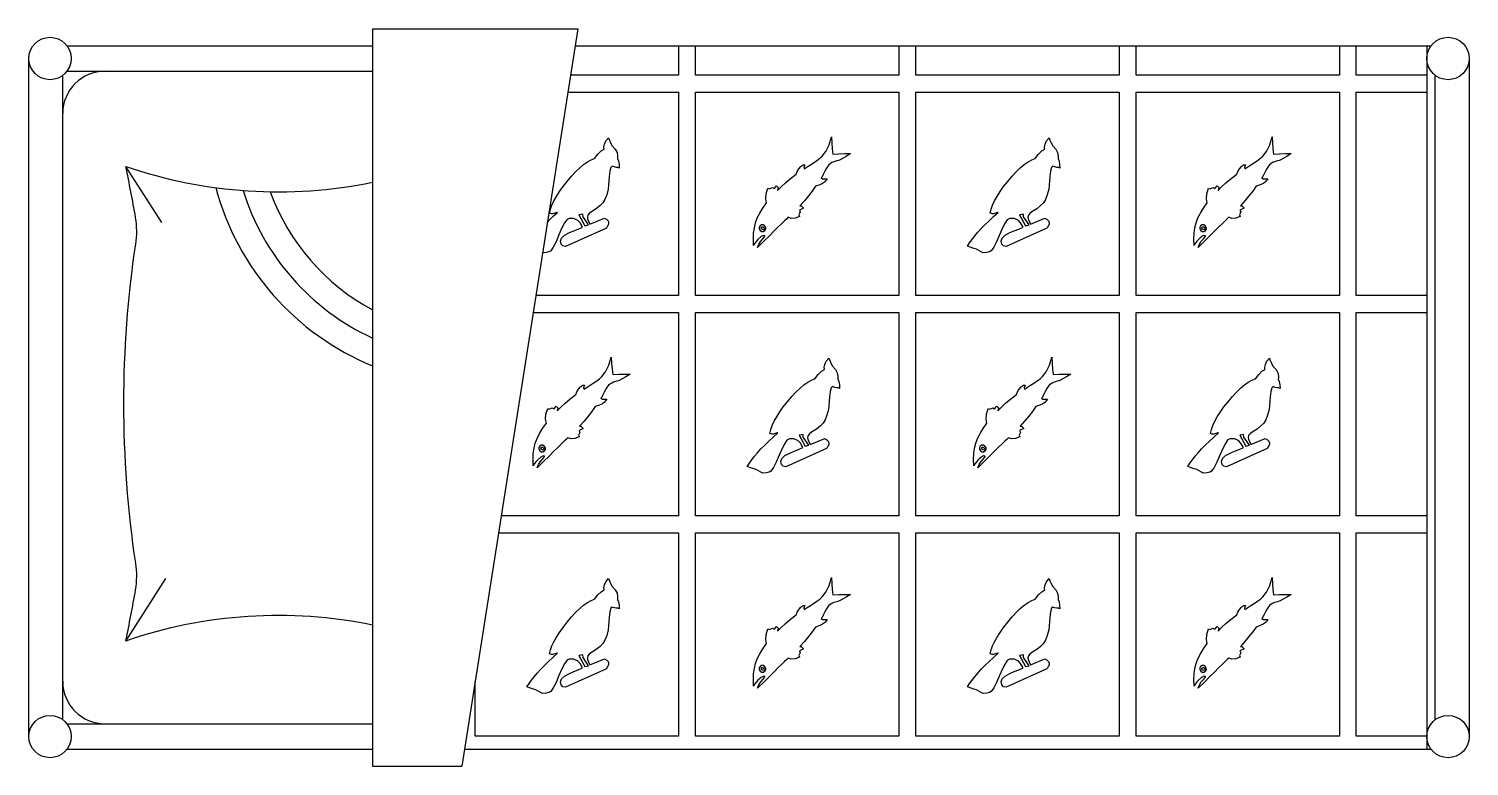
# Model space of a CAD drawing. Header units: millimetres. Extents: x -970.86 to -969.16, y 2711.8 to 2712.67.
import ezdxf

# ---------------------------------------------------------------- set-up
doc = ezdxf.new("R2010")
doc.units = ezdxf.units.MM
doc.header["$LTSCALE"] = 10
doc.layers.add('Móveis_camas', color=2, linetype='Continuous')

msp = doc.modelspace()

# ---------------------------------------------------------------- hatches: boundary and pattern name
at = {"layer": 'Móveis_camas'}
h = msp.add_hatch(dxfattribs=at)
h.set_pattern_fill('CERAMICA11', color=1, scale=0.02, style=0, pattern_type=2)
h.set_pattern_definition([(90, (-115.97059, 4.9783), (-0.26, 2e-17), [0.24, -0.02]), (0, (-115.97059, 5.2183), (0, 0.26), [0.24, -0.02]), (270, (-115.73059, 5.2183), (0.26, -5e-17), [0.24, -0.02]), (180, (-115.73059, 4.9783), (-3e-17, -0.26), [0.24, -0.02])])
h.paths.add_polyline_path([(-969.2072, 2712.6531), (-970.2122, 2712.6531), (-970.343, 2711.8231), (-969.2072, 2711.8231)])

# ---------------------------------------------------------------- linework, layer by layer
for p, q in [((-970.4516, 2712.6731), (-970.2091, 2712.6731)), ((-970.4516, 2712.6731), (-970.4516, 2711.8031)), ((-970.2091, 2712.6731), (-970.3462, 2711.8031)), ((-970.8122, 2712.6531), (-970.4516, 2712.6531)), ((-970.2122, 2712.6531), (-969.2022, 2712.6531)), ((-970.8572, 2711.8381), (-970.8572, 2712.6381)), ((-970.8122, 2712.6231), (-970.4516, 2712.6231)), ((-969.1572, 2712.6381), (-969.1572, 2711.8381)), ((-970.8172, 2711.8581), (-970.8172, 2712.6181)), ((-969.1972, 2711.8581), (-969.1972, 2712.6181)), ((-970.8122, 2711.8531), (-970.4516, 2711.8531)), ((-970.8122, 2711.8231), (-970.4516, 2711.8231)), ((-970.343, 2711.8231), (-969.2022, 2711.8231)), ((-970.4516, 2711.8031), (-970.3462, 2711.8031))]:
    msp.add_line(p, q, dxfattribs=at)
at = {"layer": 'Móveis_camas', "color": 1}
for p, q in [((-969.2072, 2712.6531), (-969.2072, 2711.8231)), ((-970.7002, 2712.4445), (-970.7429, 2712.5108)), ((-970.7429, 2711.9508), (-970.6955, 2712.0245))]:
    msp.add_line(p, q, dxfattribs=at)
for points in [[(-970.2449, 2712.4456), (-970.2439, 2712.4467), (-970.2387, 2712.4515), (-970.2332, 2712.4565), (-970.2332, 2712.4565), (-970.234, 2712.4563), (-970.2351, 2712.456), (-970.2363, 2712.4555), (-970.2376, 2712.4551), (-970.2386, 2712.4548), (-970.2394, 2712.4547), (-970.2404, 2712.4548), (-970.2415, 2712.4552), (-970.2425, 2712.4558), (-970.2415, 2712.4603), (-970.2398, 2712.465), (-970.2374, 2712.47), (-970.2345, 2712.4754), (-970.2309, 2712.481), (-970.2267, 2712.4869), (-970.2218, 2712.4931), (-970.2167, 2712.4992), (-970.2118, 2712.5045), (-970.207, 2712.5092), (-970.2024, 2712.513), (-970.1979, 2712.5162), (-970.1936, 2712.5186), (-970.1895, 2712.5202), (-970.1856, 2712.5254), (-970.1818, 2712.529), (-970.1781, 2712.5311), (-970.1783, 2712.532), (-970.1784, 2712.5328), (-970.1784, 2712.5337), (-970.1778, 2712.5372), (-970.176, 2712.5408), (-970.173, 2712.5446), (-970.172, 2712.5417), (-970.1706, 2712.5386), (-970.1688, 2712.535), (-970.1652, 2712.5311), (-970.163, 2712.5272), (-970.1623, 2712.5234), (-970.1623, 2712.5223), (-970.1624, 2712.5212), (-970.1625, 2712.5199), (-970.1613, 2712.517), (-970.1606, 2712.5132), (-970.1603, 2712.5088)], [(-969.8875, 2712.5258), (-969.8926, 2712.5226), (-969.8969, 2712.52), (-969.9005, 2712.5182), (-969.9014, 2712.5179), (-969.9036, 2712.5172), (-969.907, 2712.5161), (-969.9093, 2712.5152), (-969.9113, 2712.514), (-969.9129, 2712.5126), (-969.9142, 2712.511), (-969.9158, 2712.5086), (-969.9176, 2712.5053), (-969.9196, 2712.5013), (-969.921, 2712.4986), (-969.9219, 2712.4972), (-969.9203, 2712.4963), (-969.915, 2712.496), (-969.9158, 2712.4949), (-969.9168, 2712.4936), (-969.9181, 2712.4923), (-969.9203, 2712.4907), (-969.9238, 2712.489), (-969.9286, 2712.4873), (-969.9326, 2712.4817), (-969.9371, 2712.476), (-969.9419, 2712.4703), (-969.9471, 2712.4644), (-969.9456, 2712.4642), (-969.9428, 2712.4615), (-969.9478, 2712.4592), (-969.9467, 2712.457), (-969.9484, 2712.4537), (-969.9475, 2712.4517), (-969.9528, 2712.4497), (-969.9573, 2712.4493), (-969.961, 2712.4507), (-969.9627, 2712.4491), (-969.9652, 2712.4467), (-969.9685, 2712.4435), (-969.9726, 2712.4395), (-969.9775, 2712.4346), (-969.9832, 2712.4289), (-969.9898, 2712.4224), (-969.9971, 2712.415), (-969.9956, 2712.4189), (-969.9934, 2712.4226), (-969.9905, 2712.4259), (-969.9892, 2712.4274), (-969.9885, 2712.4284), (-969.9886, 2712.4289), (-969.9903, 2712.4293), (-969.993, 2712.4279), (-969.9966, 2712.4247), (-969.9985, 2712.4226), (-970.0002, 2712.4202), (-970.0018, 2712.4175), (-970.0021, 2712.4249), (-970.0018, 2712.4319), (-970.0009, 2712.4383), (-969.9995, 2712.4443), (-969.9974, 2712.4499), (-969.9945, 2712.4557), (-969.9908, 2712.4616), (-969.9864, 2712.4677), (-969.9874, 2712.4726), (-969.9869, 2712.4784), (-969.9848, 2712.4852), (-969.9829, 2712.4843), (-969.9796, 2712.486), (-969.9773, 2712.4848), (-969.9748, 2712.4878), (-969.9729, 2712.4859), (-969.9736, 2712.4825), (-969.9694, 2712.4866), (-969.9643, 2712.4915), (-969.9583, 2712.4965), (-969.9516, 2712.5016), (-969.9503, 2712.5048), (-969.9484, 2712.5079), (-969.9459, 2712.5107), (-969.9454, 2712.5111), (-969.9446, 2712.5117), (-969.9434, 2712.5126), (-969.9412, 2712.5127), (-969.9426, 2712.5096), (-969.942, 2712.5081), (-969.9384, 2712.5104), (-969.9348, 2712.5127), (-969.9311, 2712.515), (-969.927, 2712.5177), (-969.9236, 2712.5203), (-969.9208, 2712.5228), (-969.9164, 2712.5285), (-969.9127, 2712.5362), (-969.9097, 2712.5458), (-969.9094, 2712.5384), (-969.9089, 2712.5315), (-969.9081, 2712.5252), (-969.901, 2712.5256), (-969.8942, 2712.5258), (-969.8875, 2712.5258)], [(-969.6403, 2712.5088), (-969.6421, 2712.5094), (-969.6439, 2712.5096), (-969.6461, 2712.5101), (-969.6487, 2712.5109), (-969.6501, 2712.5094), (-969.6513, 2712.5053), (-969.6521, 2712.4987), (-969.6525, 2712.4937), (-969.6529, 2712.4887), (-969.6533, 2712.4838), (-969.6552, 2712.4772), (-969.6573, 2712.4719), (-969.6597, 2712.4679), (-969.663, 2712.4645), (-969.6675, 2712.4609), (-969.6733, 2712.4572), (-969.6759, 2712.4554), (-969.6775, 2712.4532), (-969.678, 2712.4509), (-969.6777, 2712.4489), (-969.6767, 2712.4462), (-969.675, 2712.4426), (-969.6579, 2712.4496), (-969.6552, 2712.4481), (-969.6536, 2712.4465), (-969.653, 2712.4447), (-969.6531, 2712.4432), (-969.6534, 2712.4419), (-969.6539, 2712.4408), (-969.6545, 2712.4398), (-969.6551, 2712.4388), (-969.6556, 2712.4378), (-969.7036, 2712.4162), (-969.7069, 2712.4169), (-969.7089, 2712.4191), (-969.7096, 2712.4227), (-969.7084, 2712.4262), (-969.705, 2712.4295), (-969.6992, 2712.4326), (-969.6941, 2712.4347), (-969.6889, 2712.4368), (-969.6837, 2712.439), (-969.6866, 2712.4443), (-969.6896, 2712.4474), (-969.6928, 2712.4485), (-969.693, 2712.4489), (-969.6943, 2712.4492), (-969.6958, 2712.4494), (-969.6974, 2712.4495), (-969.6994, 2712.4493), (-969.7011, 2712.4487), (-969.7024, 2712.4477), (-969.705, 2712.444), (-969.708, 2712.4381), (-969.7115, 2712.4301), (-969.715, 2712.4218), (-969.7183, 2712.4155), (-969.7213, 2712.4113), (-969.7234, 2712.4099), (-969.7266, 2712.4091), (-969.7309, 2712.4088), (-969.7333, 2712.4101), (-969.736, 2712.4116), (-969.7388, 2712.4132), (-969.7417, 2712.414), (-969.7452, 2712.4152), (-969.7493, 2712.4167), (-969.7468, 2712.4206), (-969.7439, 2712.4246), (-969.7407, 2712.4287), (-969.7371, 2712.433), (-969.7331, 2712.4374), (-969.7287, 2712.442), (-969.7239, 2712.4467), (-969.7187, 2712.4515), (-969.7132, 2712.4565), (-969.7132, 2712.4565), (-969.714, 2712.4563), (-969.7151, 2712.456), (-969.7163, 2712.4555), (-969.7176, 2712.4551), (-969.7186, 2712.4548), (-969.7194, 2712.4547), (-969.7204, 2712.4548), (-969.7215, 2712.4552), (-969.7225, 2712.4558), (-969.7215, 2712.4603), (-969.7198, 2712.465), (-969.7174, 2712.47), (-969.7145, 2712.4754), (-969.7109, 2712.481), (-969.7067, 2712.4869), (-969.7018, 2712.4931), (-969.6967, 2712.4992), (-969.6918, 2712.5045), (-969.687, 2712.5092), (-969.6824, 2712.513), (-969.6779, 2712.5162), (-969.6736, 2712.5186), (-969.6695, 2712.5202), (-969.6656, 2712.5254), (-969.6618, 2712.529), (-969.6581, 2712.5311), (-969.6583, 2712.532), (-969.6584, 2712.5328), (-969.6584, 2712.5337), (-969.6578, 2712.5372), (-969.656, 2712.5408), (-969.653, 2712.5446), (-969.652, 2712.5417), (-969.6506, 2712.5386), (-969.6488, 2712.535), (-969.6452, 2712.5311), (-969.643, 2712.5272), (-969.6423, 2712.5234), (-969.6423, 2712.5223), (-969.6424, 2712.5212), (-969.6425, 2712.5199), (-969.6413, 2712.517), (-969.6406, 2712.5132), (-969.6403, 2712.5088)], [(-969.3675, 2712.5258), (-969.3726, 2712.5226), (-969.3769, 2712.52), (-969.3805, 2712.5182), (-969.3814, 2712.5179), (-969.3836, 2712.5172), (-969.387, 2712.5161), (-969.3893, 2712.5152), (-969.3913, 2712.514), (-969.3929, 2712.5126), (-969.3942, 2712.511), (-969.3958, 2712.5086), (-969.3976, 2712.5053), (-969.3996, 2712.5013), (-969.401, 2712.4986), (-969.4019, 2712.4972), (-969.4003, 2712.4963), (-969.395, 2712.496), (-969.3958, 2712.4949), (-969.3968, 2712.4936), (-969.3981, 2712.4923), (-969.4003, 2712.4907), (-969.4038, 2712.489), (-969.4086, 2712.4873), (-969.4126, 2712.4817), (-969.4171, 2712.476), (-969.4219, 2712.4703), (-969.4271, 2712.4644), (-969.4256, 2712.4642), (-969.4228, 2712.4615), (-969.4278, 2712.4592), (-969.4267, 2712.457), (-969.4284, 2712.4537), (-969.4275, 2712.4517), (-969.4328, 2712.4497), (-969.4373, 2712.4493), (-969.441, 2712.4507), (-969.4427, 2712.4491), (-969.4452, 2712.4467), (-969.4485, 2712.4435), (-969.4526, 2712.4395), (-969.4575, 2712.4346), (-969.4632, 2712.4289), (-969.4698, 2712.4224), (-969.4771, 2712.415), (-969.4756, 2712.4189), (-969.4734, 2712.4226), (-969.4705, 2712.4259), (-969.4692, 2712.4274), (-969.4685, 2712.4284), (-969.4686, 2712.4289), (-969.4703, 2712.4293), (-969.473, 2712.4279), (-969.4766, 2712.4247), (-969.4785, 2712.4226), (-969.4802, 2712.4202), (-969.4818, 2712.4175), (-969.4821, 2712.4249), (-969.4818, 2712.4319), (-969.4809, 2712.4383), (-969.4795, 2712.4443), (-969.4774, 2712.4499), (-969.4745, 2712.4557), (-969.4708, 2712.4616), (-969.4664, 2712.4677), (-969.4674, 2712.4726), (-969.4669, 2712.4784), (-969.4648, 2712.4852), (-969.4629, 2712.4843), (-969.4596, 2712.486), (-969.4573, 2712.4848), (-969.4548, 2712.4878), (-969.4529, 2712.4859), (-969.4536, 2712.4825), (-969.4494, 2712.4866), (-969.4443, 2712.4915), (-969.4383, 2712.4965), (-969.4316, 2712.5016), (-969.4303, 2712.5048), (-969.4284, 2712.5079), (-969.4259, 2712.5107), (-969.4254, 2712.5111), (-969.4246, 2712.5117), (-969.4234, 2712.5126), (-969.4212, 2712.5127), (-969.4226, 2712.5096), (-969.422, 2712.5081), (-969.4184, 2712.5104), (-969.4148, 2712.5127), (-969.4111, 2712.515), (-969.407, 2712.5177), (-969.4036, 2712.5203), (-969.4008, 2712.5228), (-969.3964, 2712.5285), (-969.3927, 2712.5362), (-969.3897, 2712.5458), (-969.3894, 2712.5384), (-969.3889, 2712.5315), (-969.3881, 2712.5252), (-969.381, 2712.5256), (-969.3742, 2712.5258), (-969.3675, 2712.5258)], [(-970.1603, 2712.5088), (-970.1621, 2712.5094), (-970.1639, 2712.5096), (-970.1661, 2712.5101), (-970.1687, 2712.5109), (-970.1701, 2712.5094), (-970.1713, 2712.5053), (-970.1721, 2712.4987), (-970.1725, 2712.4937), (-970.1729, 2712.4887), (-970.1733, 2712.4838), (-970.1752, 2712.4772), (-970.1773, 2712.4719), (-970.1797, 2712.4679), (-970.183, 2712.4645), (-970.1875, 2712.4609), (-970.1933, 2712.4572), (-970.1959, 2712.4554), (-970.1975, 2712.4532), (-970.198, 2712.4509), (-970.1977, 2712.4489), (-970.1967, 2712.4462), (-970.195, 2712.4426), (-970.1779, 2712.4496), (-970.1752, 2712.4481), (-970.1736, 2712.4465), (-970.173, 2712.4447), (-970.1731, 2712.4432), (-970.1734, 2712.4419), (-970.1739, 2712.4408), (-970.1745, 2712.4398), (-970.1751, 2712.4388), (-970.1756, 2712.4378), (-970.2236, 2712.4162), (-970.2269, 2712.4169), (-970.2289, 2712.4191), (-970.2296, 2712.4227), (-970.2284, 2712.4262), (-970.225, 2712.4295), (-970.2192, 2712.4326), (-970.2141, 2712.4347), (-970.2089, 2712.4368), (-970.2037, 2712.439), (-970.2066, 2712.4443), (-970.2096, 2712.4474), (-970.2128, 2712.4485), (-970.213, 2712.4489), (-970.2143, 2712.4492), (-970.2158, 2712.4494), (-970.2174, 2712.4495), (-970.2194, 2712.4493), (-970.2211, 2712.4487), (-970.2224, 2712.4477), (-970.225, 2712.444), (-970.228, 2712.4381), (-970.2315, 2712.4301), (-970.235, 2712.4218), (-970.2383, 2712.4155), (-970.2413, 2712.4113), (-970.2434, 2712.4099), (-970.2466, 2712.4091), (-970.2507, 2712.4088)], [(-970.1967, 2712.4417), (-970.2031, 2712.4513), (-970.2034, 2712.4546), (-970.2079, 2712.4537), (-970.2009, 2712.4407), (-970.1967, 2712.4417)], [(-969.6767, 2712.4417), (-969.6831, 2712.4513), (-969.6834, 2712.4546), (-969.6879, 2712.4537), (-969.6809, 2712.4407), (-969.6767, 2712.4417)], [(-969.9888, 2712.4406), (-969.9906, 2712.4419), (-969.9924, 2712.4419), (-969.9942, 2712.4408), (-969.9953, 2712.439), (-969.9953, 2712.4371), (-969.9941, 2712.4353), (-969.9922, 2712.434), (-969.9904, 2712.434), (-969.9886, 2712.4352), (-969.9874, 2712.4369), (-969.9875, 2712.4388), (-969.9888, 2712.4406)], [(-969.99, 2712.4388), (-969.9893, 2712.4379), (-969.9892, 2712.4371), (-969.9895, 2712.4364), (-969.9902, 2712.436), (-969.991, 2712.4362), (-969.9919, 2712.4369), (-969.9926, 2712.4378), (-969.9928, 2712.4385), (-969.9924, 2712.4392), (-969.9917, 2712.4396), (-969.9909, 2712.4395), (-969.99, 2712.4388)], [(-969.4688, 2712.4406), (-969.4706, 2712.4419), (-969.4724, 2712.4419), (-969.4742, 2712.4408), (-969.4753, 2712.439), (-969.4753, 2712.4371), (-969.4741, 2712.4353), (-969.4722, 2712.434), (-969.4704, 2712.434), (-969.4686, 2712.4352), (-969.4674, 2712.4369), (-969.4675, 2712.4388), (-969.4688, 2712.4406)], [(-969.47, 2712.4388), (-969.4693, 2712.4379), (-969.4692, 2712.4371), (-969.4695, 2712.4364), (-969.4702, 2712.436), (-969.471, 2712.4362), (-969.4719, 2712.4369), (-969.4726, 2712.4378), (-969.4728, 2712.4385), (-969.4724, 2712.4392), (-969.4717, 2712.4396), (-969.4709, 2712.4395), (-969.47, 2712.4388)], [(-970.1475, 2712.2658), (-970.1526, 2712.2626), (-970.1569, 2712.26), (-970.1605, 2712.2582), (-970.1614, 2712.2579), (-970.1636, 2712.2572), (-970.167, 2712.2561), (-970.1693, 2712.2552), (-970.1713, 2712.254), (-970.1729, 2712.2526), (-970.1742, 2712.251), (-970.1758, 2712.2486), (-970.1776, 2712.2453), (-970.1796, 2712.2413), (-970.181, 2712.2386), (-970.1819, 2712.2372), (-970.1803, 2712.2363), (-970.175, 2712.236), (-970.1758, 2712.2349), (-970.1768, 2712.2336), (-970.1781, 2712.2323), (-970.1803, 2712.2307), (-970.1838, 2712.229), (-970.1886, 2712.2273), (-970.1926, 2712.2217), (-970.1971, 2712.216), (-970.2019, 2712.2103), (-970.2071, 2712.2044), (-970.2056, 2712.2042), (-970.2028, 2712.2015), (-970.2078, 2712.1992), (-970.2067, 2712.197), (-970.2084, 2712.1937), (-970.2075, 2712.1917), (-970.2128, 2712.1897), (-970.2173, 2712.1893), (-970.221, 2712.1907), (-970.2227, 2712.1891), (-970.2252, 2712.1867), (-970.2285, 2712.1835), (-970.2326, 2712.1795), (-970.2375, 2712.1746), (-970.2432, 2712.1689), (-970.2498, 2712.1624), (-970.2571, 2712.155), (-970.2556, 2712.1589), (-970.2534, 2712.1626), (-970.2505, 2712.1659), (-970.2492, 2712.1674), (-970.2485, 2712.1684), (-970.2486, 2712.1689), (-970.2503, 2712.1693), (-970.253, 2712.1679), (-970.2566, 2712.1647), (-970.2585, 2712.1626), (-970.2602, 2712.1602), (-970.2618, 2712.1575), (-970.2621, 2712.1649), (-970.2618, 2712.1719), (-970.2609, 2712.1783), (-970.2595, 2712.1843), (-970.2574, 2712.1899), (-970.2545, 2712.1957), (-970.2508, 2712.2016), (-970.2464, 2712.2077), (-970.2474, 2712.2126), (-970.2469, 2712.2184), (-970.2448, 2712.2252), (-970.2429, 2712.2243), (-970.2396, 2712.226), (-970.2373, 2712.2248), (-970.2348, 2712.2278), (-970.2329, 2712.2259), (-970.2336, 2712.2225), (-970.2294, 2712.2266), (-970.2243, 2712.2315), (-970.2183, 2712.2365), (-970.2116, 2712.2416), (-970.2103, 2712.2448), (-970.2084, 2712.2479), (-970.2059, 2712.2507), (-970.2054, 2712.2511), (-970.2046, 2712.2517), (-970.2034, 2712.2526), (-970.2012, 2712.2527), (-970.2026, 2712.2496), (-970.202, 2712.2481), (-970.1984, 2712.2504), (-970.1948, 2712.2527), (-970.1911, 2712.255), (-970.187, 2712.2577), (-970.1836, 2712.2603), (-970.1808, 2712.2628), (-970.1764, 2712.2685), (-970.1727, 2712.2762), (-970.1697, 2712.2858), (-970.1694, 2712.2784), (-970.1689, 2712.2715), (-970.1681, 2712.2652), (-970.161, 2712.2656), (-970.1542, 2712.2658), (-970.1475, 2712.2658)], [(-969.9003, 2712.2488), (-969.9021, 2712.2494), (-969.9039, 2712.2496), (-969.9061, 2712.2501), (-969.9087, 2712.2509), (-969.9101, 2712.2494), (-969.9113, 2712.2453), (-969.9121, 2712.2387), (-969.9125, 2712.2337), (-969.9129, 2712.2287), (-969.9133, 2712.2238), (-969.9152, 2712.2172), (-969.9173, 2712.2119), (-969.9197, 2712.2079), (-969.923, 2712.2045), (-969.9275, 2712.2009), (-969.9333, 2712.1972), (-969.9359, 2712.1954), (-969.9375, 2712.1932), (-969.938, 2712.1909), (-969.9377, 2712.1889), (-969.9367, 2712.1862), (-969.935, 2712.1826), (-969.9179, 2712.1896), (-969.9152, 2712.1881), (-969.9136, 2712.1865), (-969.913, 2712.1847), (-969.9131, 2712.1832), (-969.9134, 2712.1819), (-969.9139, 2712.1808), (-969.9145, 2712.1798), (-969.9151, 2712.1788), (-969.9156, 2712.1778), (-969.9636, 2712.1562), (-969.9669, 2712.1569), (-969.9689, 2712.1591), (-969.9696, 2712.1627), (-969.9684, 2712.1662), (-969.965, 2712.1695), (-969.9592, 2712.1726), (-969.9541, 2712.1747), (-969.9489, 2712.1768), (-969.9437, 2712.179), (-969.9466, 2712.1843), (-969.9496, 2712.1874), (-969.9528, 2712.1885), (-969.953, 2712.1889), (-969.9543, 2712.1892), (-969.9558, 2712.1894), (-969.9574, 2712.1895), (-969.9594, 2712.1893), (-969.9611, 2712.1887), (-969.9624, 2712.1877), (-969.965, 2712.184), (-969.968, 2712.1781), (-969.9715, 2712.1701), (-969.975, 2712.1618), (-969.9783, 2712.1555), (-969.9813, 2712.1513), (-969.9834, 2712.1499), (-969.9866, 2712.1491), (-969.9909, 2712.1488), (-969.9933, 2712.1501), (-969.996, 2712.1516), (-969.9988, 2712.1532), (-970.0017, 2712.154), (-970.0052, 2712.1552), (-970.0093, 2712.1567), (-970.0068, 2712.1606), (-970.0039, 2712.1646), (-970.0007, 2712.1687), (-969.9971, 2712.173), (-969.9931, 2712.1774), (-969.9887, 2712.182), (-969.9839, 2712.1867), (-969.9787, 2712.1915), (-969.9732, 2712.1965), (-969.9732, 2712.1965), (-969.974, 2712.1963), (-969.9751, 2712.196), (-969.9763, 2712.1955), (-969.9776, 2712.1951), (-969.9786, 2712.1948), (-969.9794, 2712.1947), (-969.9804, 2712.1948), (-969.9815, 2712.1952), (-969.9825, 2712.1958), (-969.9815, 2712.2003), (-969.9798, 2712.205), (-969.9774, 2712.21), (-969.9745, 2712.2154), (-969.9709, 2712.221), (-969.9667, 2712.2269), (-969.9618, 2712.2331), (-969.9567, 2712.2392), (-969.9518, 2712.2445), (-969.947, 2712.2492), (-969.9424, 2712.253), (-969.9379, 2712.2562), (-969.9336, 2712.2586), (-969.9295, 2712.2602), (-969.9256, 2712.2654), (-969.9218, 2712.269), (-969.9181, 2712.2711), (-969.9183, 2712.272), (-969.9184, 2712.2728), (-969.9184, 2712.2737), (-969.9178, 2712.2772), (-969.916, 2712.2808), (-969.913, 2712.2846), (-969.912, 2712.2817), (-969.9106, 2712.2786), (-969.9088, 2712.275), (-969.9052, 2712.2711), (-969.903, 2712.2672), (-969.9023, 2712.2634), (-969.9023, 2712.2623), (-969.9024, 2712.2612), (-969.9025, 2712.2599), (-969.9013, 2712.257), (-969.9006, 2712.2532), (-969.9003, 2712.2488)], [(-969.6275, 2712.2658), (-969.6326, 2712.2626), (-969.6369, 2712.26), (-969.6405, 2712.2582), (-969.6414, 2712.2579), (-969.6436, 2712.2572), (-969.647, 2712.2561), (-969.6493, 2712.2552), (-969.6513, 2712.254), (-969.6529, 2712.2526), (-969.6542, 2712.251), (-969.6558, 2712.2486), (-969.6576, 2712.2453), (-969.6596, 2712.2413), (-969.661, 2712.2386), (-969.6619, 2712.2372), (-969.6603, 2712.2363), (-969.655, 2712.236), (-969.6558, 2712.2349), (-969.6568, 2712.2336), (-969.6581, 2712.2323), (-969.6603, 2712.2307), (-969.6638, 2712.229), (-969.6686, 2712.2273), (-969.6726, 2712.2217), (-969.6771, 2712.216), (-969.6819, 2712.2103), (-969.6871, 2712.2044), (-969.6856, 2712.2042), (-969.6828, 2712.2015), (-969.6878, 2712.1992), (-969.6867, 2712.197), (-969.6884, 2712.1937), (-969.6875, 2712.1917), (-969.6928, 2712.1897), (-969.6973, 2712.1893), (-969.701, 2712.1907), (-969.7027, 2712.1891), (-969.7052, 2712.1867), (-969.7085, 2712.1835), (-969.7126, 2712.1795), (-969.7175, 2712.1746), (-969.7232, 2712.1689), (-969.7298, 2712.1624), (-969.7371, 2712.155), (-969.7356, 2712.1589), (-969.7334, 2712.1626), (-969.7305, 2712.1659), (-969.7292, 2712.1674), (-969.7285, 2712.1684), (-969.7286, 2712.1689), (-969.7303, 2712.1693), (-969.733, 2712.1679), (-969.7366, 2712.1647), (-969.7385, 2712.1626), (-969.7402, 2712.1602), (-969.7418, 2712.1575), (-969.7421, 2712.1649), (-969.7418, 2712.1719), (-969.7409, 2712.1783), (-969.7395, 2712.1843), (-969.7374, 2712.1899), (-969.7345, 2712.1957), (-969.7308, 2712.2016), (-969.7264, 2712.2077), (-969.7274, 2712.2126), (-969.7269, 2712.2184), (-969.7248, 2712.2252), (-969.7229, 2712.2243), (-969.7196, 2712.226), (-969.7173, 2712.2248), (-969.7148, 2712.2278), (-969.7129, 2712.2259), (-969.7136, 2712.2225), (-969.7094, 2712.2266), (-969.7043, 2712.2315), (-969.6983, 2712.2365), (-969.6916, 2712.2416), (-969.6903, 2712.2448), (-969.6884, 2712.2479), (-969.6859, 2712.2507), (-969.6854, 2712.2511), (-969.6846, 2712.2517), (-969.6834, 2712.2526), (-969.6812, 2712.2527), (-969.6826, 2712.2496), (-969.682, 2712.2481), (-969.6784, 2712.2504), (-969.6748, 2712.2527), (-969.6711, 2712.255), (-969.667, 2712.2577), (-969.6636, 2712.2603), (-969.6608, 2712.2628), (-969.6564, 2712.2685), (-969.6527, 2712.2762), (-969.6497, 2712.2858), (-969.6494, 2712.2784), (-969.6489, 2712.2715), (-969.6481, 2712.2652), (-969.641, 2712.2656), (-969.6342, 2712.2658), (-969.6275, 2712.2658)], [(-969.3803, 2712.2488), (-969.3821, 2712.2494), (-969.3839, 2712.2496), (-969.3861, 2712.2501), (-969.3887, 2712.2509), (-969.3901, 2712.2494), (-969.3913, 2712.2453), (-969.3921, 2712.2387), (-969.3925, 2712.2337), (-969.3929, 2712.2287), (-969.3933, 2712.2238), (-969.3952, 2712.2172), (-969.3973, 2712.2119), (-969.3997, 2712.2079), (-969.403, 2712.2045), (-969.4075, 2712.2009), (-969.4133, 2712.1972), (-969.4159, 2712.1954), (-969.4175, 2712.1932), (-969.418, 2712.1909), (-969.4177, 2712.1889), (-969.4167, 2712.1862), (-969.415, 2712.1826), (-969.3979, 2712.1896), (-969.3952, 2712.1881), (-969.3936, 2712.1865), (-969.393, 2712.1847), (-969.3931, 2712.1832), (-969.3934, 2712.1819), (-969.3939, 2712.1808), (-969.3945, 2712.1798), (-969.3951, 2712.1788), (-969.3956, 2712.1778), (-969.4436, 2712.1562), (-969.4469, 2712.1569), (-969.4489, 2712.1591), (-969.4496, 2712.1627), (-969.4484, 2712.1662), (-969.445, 2712.1695), (-969.4392, 2712.1726), (-969.4341, 2712.1747), (-969.4289, 2712.1768), (-969.4237, 2712.179), (-969.4266, 2712.1843), (-969.4296, 2712.1874), (-969.4328, 2712.1885), (-969.433, 2712.1889), (-969.4343, 2712.1892), (-969.4358, 2712.1894), (-969.4374, 2712.1895), (-969.4394, 2712.1893), (-969.4411, 2712.1887), (-969.4424, 2712.1877), (-969.445, 2712.184), (-969.448, 2712.1781), (-969.4515, 2712.1701), (-969.455, 2712.1618), (-969.4583, 2712.1555), (-969.4613, 2712.1513), (-969.4634, 2712.1499), (-969.4666, 2712.1491), (-969.4709, 2712.1488), (-969.4733, 2712.1501), (-969.476, 2712.1516), (-969.4788, 2712.1532), (-969.4817, 2712.154), (-969.4852, 2712.1552), (-969.4893, 2712.1567), (-969.4868, 2712.1606), (-969.4839, 2712.1646), (-969.4807, 2712.1687), (-969.4771, 2712.173), (-969.4731, 2712.1774), (-969.4687, 2712.182), (-969.4639, 2712.1867), (-969.4587, 2712.1915), (-969.4532, 2712.1965), (-969.4532, 2712.1965), (-969.454, 2712.1963), (-969.4551, 2712.196), (-969.4563, 2712.1955), (-969.4576, 2712.1951), (-969.4586, 2712.1948), (-969.4594, 2712.1947), (-969.4604, 2712.1948), (-969.4615, 2712.1952), (-969.4625, 2712.1958), (-969.4615, 2712.2003), (-969.4598, 2712.205), (-969.4574, 2712.21), (-969.4545, 2712.2154), (-969.4509, 2712.221), (-969.4467, 2712.2269), (-969.4418, 2712.2331), (-969.4367, 2712.2392), (-969.4318, 2712.2445), (-969.427, 2712.2492), (-969.4224, 2712.253), (-969.4179, 2712.2562), (-969.4136, 2712.2586), (-969.4095, 2712.2602), (-969.4056, 2712.2654), (-969.4018, 2712.269), (-969.3981, 2712.2711), (-969.3983, 2712.272), (-969.3984, 2712.2728), (-969.3984, 2712.2737), (-969.3978, 2712.2772), (-969.396, 2712.2808), (-969.393, 2712.2846), (-969.392, 2712.2817), (-969.3906, 2712.2786), (-969.3888, 2712.275), (-969.3852, 2712.2711), (-969.383, 2712.2672), (-969.3823, 2712.2634), (-969.3823, 2712.2623), (-969.3824, 2712.2612), (-969.3825, 2712.2599), (-969.3813, 2712.257), (-969.3806, 2712.2532), (-969.3803, 2712.2488)], [(-970.2488, 2712.1806), (-970.2506, 2712.1819), (-970.2524, 2712.1819), (-970.2542, 2712.1808), (-970.2553, 2712.179), (-970.2553, 2712.1771), (-970.2541, 2712.1753), (-970.2522, 2712.174), (-970.2504, 2712.174), (-970.2486, 2712.1752), (-970.2474, 2712.1769), (-970.2475, 2712.1788), (-970.2488, 2712.1806)], [(-969.9367, 2712.1817), (-969.9431, 2712.1913), (-969.9434, 2712.1946), (-969.9479, 2712.1937), (-969.9409, 2712.1807), (-969.9367, 2712.1817)], [(-969.7288, 2712.1806), (-969.7306, 2712.1819), (-969.7324, 2712.1819), (-969.7342, 2712.1808), (-969.7353, 2712.179), (-969.7353, 2712.1771), (-969.7341, 2712.1753), (-969.7322, 2712.174), (-969.7304, 2712.174), (-969.7286, 2712.1752), (-969.7274, 2712.1769), (-969.7275, 2712.1788), (-969.7288, 2712.1806)], [(-969.4167, 2712.1817), (-969.4231, 2712.1913), (-969.4234, 2712.1946), (-969.4279, 2712.1937), (-969.4209, 2712.1807), (-969.4167, 2712.1817)], [(-970.25, 2712.1788), (-970.2493, 2712.1779), (-970.2492, 2712.1771), (-970.2495, 2712.1764), (-970.2502, 2712.176), (-970.251, 2712.1762), (-970.2519, 2712.1769), (-970.2526, 2712.1778), (-970.2528, 2712.1785), (-970.2524, 2712.1792), (-970.2517, 2712.1796), (-970.2509, 2712.1795), (-970.25, 2712.1788)], [(-969.73, 2712.1788), (-969.7293, 2712.1779), (-969.7292, 2712.1771), (-969.7295, 2712.1764), (-969.7302, 2712.176), (-969.731, 2712.1762), (-969.7319, 2712.1769), (-969.7326, 2712.1778), (-969.7328, 2712.1785), (-969.7324, 2712.1792), (-969.7317, 2712.1796), (-969.7309, 2712.1795), (-969.73, 2712.1788)], [(-970.1603, 2711.9888), (-970.1621, 2711.9894), (-970.1639, 2711.9896), (-970.1661, 2711.9901), (-970.1687, 2711.9909), (-970.1701, 2711.9894), (-970.1713, 2711.9853), (-970.1721, 2711.9787), (-970.1725, 2711.9737), (-970.1729, 2711.9687), (-970.1733, 2711.9638), (-970.1752, 2711.9572), (-970.1773, 2711.9519), (-970.1797, 2711.9479), (-970.183, 2711.9445), (-970.1875, 2711.9409), (-970.1933, 2711.9372), (-970.1959, 2711.9354), (-970.1975, 2711.9332), (-970.198, 2711.9309), (-970.1977, 2711.9289), (-970.1967, 2711.9262), (-970.195, 2711.9226), (-970.1779, 2711.9296), (-970.1752, 2711.9281), (-970.1736, 2711.9265), (-970.173, 2711.9247), (-970.1731, 2711.9232), (-970.1734, 2711.9219), (-970.1739, 2711.9208), (-970.1745, 2711.9198), (-970.1751, 2711.9188), (-970.1756, 2711.9178), (-970.2236, 2711.8962), (-970.2269, 2711.8969), (-970.2289, 2711.8991), (-970.2296, 2711.9027), (-970.2284, 2711.9062), (-970.225, 2711.9095), (-970.2192, 2711.9126), (-970.2141, 2711.9147), (-970.2089, 2711.9168), (-970.2037, 2711.919), (-970.2066, 2711.9243), (-970.2096, 2711.9274), (-970.2128, 2711.9285), (-970.213, 2711.9289), (-970.2143, 2711.9292), (-970.2158, 2711.9294), (-970.2174, 2711.9295), (-970.2194, 2711.9293), (-970.2211, 2711.9287), (-970.2224, 2711.9277), (-970.225, 2711.924), (-970.228, 2711.9181), (-970.2315, 2711.9101), (-970.235, 2711.9018), (-970.2383, 2711.8955), (-970.2413, 2711.8913), (-970.2434, 2711.8899), (-970.2466, 2711.8891), (-970.2509, 2711.8888), (-970.2533, 2711.8901), (-970.256, 2711.8916), (-970.2588, 2711.8932), (-970.2617, 2711.894), (-970.2652, 2711.8952), (-970.2693, 2711.8967), (-970.2668, 2711.9006), (-970.2639, 2711.9046), (-970.2607, 2711.9087), (-970.2571, 2711.913), (-970.2531, 2711.9174), (-970.2487, 2711.922), (-970.2439, 2711.9267), (-970.2387, 2711.9315), (-970.2332, 2711.9365), (-970.2332, 2711.9365), (-970.234, 2711.9363), (-970.2351, 2711.936), (-970.2363, 2711.9355), (-970.2376, 2711.9351), (-970.2386, 2711.9348), (-970.2394, 2711.9347), (-970.2404, 2711.9348), (-970.2415, 2711.9352), (-970.2425, 2711.9358), (-970.2415, 2711.9403), (-970.2398, 2711.945), (-970.2374, 2711.95), (-970.2345, 2711.9554), (-970.2309, 2711.961), (-970.2267, 2711.9669), (-970.2218, 2711.9731), (-970.2167, 2711.9792), (-970.2118, 2711.9845), (-970.207, 2711.9892), (-970.2024, 2711.993), (-970.1979, 2711.9962), (-970.1936, 2711.9986), (-970.1895, 2712.0002), (-970.1856, 2712.0054), (-970.1818, 2712.009), (-970.1781, 2712.0111), (-970.1783, 2712.012), (-970.1784, 2712.0128), (-970.1784, 2712.0137), (-970.1778, 2712.0172), (-970.176, 2712.0208), (-970.173, 2712.0246), (-970.172, 2712.0217), (-970.1706, 2712.0186), (-970.1688, 2712.015), (-970.1652, 2712.0111), (-970.163, 2712.0072), (-970.1623, 2712.0034), (-970.1623, 2712.0023), (-970.1624, 2712.0012), (-970.1625, 2711.9999), (-970.1613, 2711.997), (-970.1606, 2711.9932), (-970.1603, 2711.9888)], [(-969.8875, 2712.0058), (-969.8926, 2712.0026), (-969.8969, 2712), (-969.9005, 2711.9982), (-969.9014, 2711.9979), (-969.9036, 2711.9972), (-969.907, 2711.9961), (-969.9093, 2711.9952), (-969.9113, 2711.994), (-969.9129, 2711.9926), (-969.9142, 2711.991), (-969.9158, 2711.9886), (-969.9176, 2711.9853), (-969.9196, 2711.9813), (-969.921, 2711.9786), (-969.9219, 2711.9772), (-969.9203, 2711.9763), (-969.915, 2711.976), (-969.9158, 2711.9749), (-969.9168, 2711.9736), (-969.9181, 2711.9723), (-969.9203, 2711.9707), (-969.9238, 2711.969), (-969.9286, 2711.9673), (-969.9326, 2711.9617), (-969.9371, 2711.956), (-969.9419, 2711.9503), (-969.9471, 2711.9444), (-969.9456, 2711.9442), (-969.9428, 2711.9415), (-969.9478, 2711.9392), (-969.9467, 2711.937), (-969.9484, 2711.9337), (-969.9475, 2711.9317), (-969.9528, 2711.9297), (-969.9573, 2711.9293), (-969.961, 2711.9307), (-969.9627, 2711.9291), (-969.9652, 2711.9267), (-969.9685, 2711.9235), (-969.9726, 2711.9195), (-969.9775, 2711.9146), (-969.9832, 2711.9089), (-969.9898, 2711.9024), (-969.9971, 2711.895), (-969.9956, 2711.8989), (-969.9934, 2711.9026), (-969.9905, 2711.9059), (-969.9892, 2711.9074), (-969.9885, 2711.9084), (-969.9886, 2711.9089), (-969.9903, 2711.9093), (-969.993, 2711.9079), (-969.9966, 2711.9047), (-969.9985, 2711.9026), (-970.0002, 2711.9002), (-970.0018, 2711.8975), (-970.0021, 2711.9049), (-970.0018, 2711.9119), (-970.0009, 2711.9183), (-969.9995, 2711.9243), (-969.9974, 2711.9299), (-969.9945, 2711.9357), (-969.9908, 2711.9416), (-969.9864, 2711.9477), (-969.9874, 2711.9526), (-969.9869, 2711.9584), (-969.9848, 2711.9652), (-969.9829, 2711.9643), (-969.9796, 2711.966), (-969.9773, 2711.9648), (-969.9748, 2711.9678), (-969.9729, 2711.9659), (-969.9736, 2711.9625), (-969.9694, 2711.9666), (-969.9643, 2711.9715), (-969.9583, 2711.9765), (-969.9516, 2711.9816), (-969.9503, 2711.9848), (-969.9484, 2711.9879), (-969.9459, 2711.9907), (-969.9454, 2711.9911), (-969.9446, 2711.9917), (-969.9434, 2711.9926), (-969.9412, 2711.9927), (-969.9426, 2711.9896), (-969.942, 2711.9881), (-969.9384, 2711.9904), (-969.9348, 2711.9927), (-969.9311, 2711.995), (-969.927, 2711.9977), (-969.9236, 2712.0003), (-969.9208, 2712.0028), (-969.9164, 2712.0085), (-969.9127, 2712.0162), (-969.9097, 2712.0258), (-969.9094, 2712.0184), (-969.9089, 2712.0115), (-969.9081, 2712.0052), (-969.901, 2712.0056), (-969.8942, 2712.0058), (-969.8875, 2712.0058)], [(-969.6403, 2711.9888), (-969.6421, 2711.9894), (-969.6439, 2711.9896), (-969.6461, 2711.9901), (-969.6487, 2711.9909), (-969.6501, 2711.9894), (-969.6513, 2711.9853), (-969.6521, 2711.9787), (-969.6525, 2711.9737), (-969.6529, 2711.9687), (-969.6533, 2711.9638), (-969.6552, 2711.9572), (-969.6573, 2711.9519), (-969.6597, 2711.9479), (-969.663, 2711.9445), (-969.6675, 2711.9409), (-969.6733, 2711.9372), (-969.6759, 2711.9354), (-969.6775, 2711.9332), (-969.678, 2711.9309), (-969.6777, 2711.9289), (-969.6767, 2711.9262), (-969.675, 2711.9226), (-969.6579, 2711.9296), (-969.6552, 2711.9281), (-969.6536, 2711.9265), (-969.653, 2711.9247), (-969.6531, 2711.9232), (-969.6534, 2711.9219), (-969.6539, 2711.9208), (-969.6545, 2711.9198), (-969.6551, 2711.9188), (-969.6556, 2711.9178), (-969.7036, 2711.8962), (-969.7069, 2711.8969), (-969.7089, 2711.8991), (-969.7096, 2711.9027), (-969.7084, 2711.9062), (-969.705, 2711.9095), (-969.6992, 2711.9126), (-969.6941, 2711.9147), (-969.6889, 2711.9168), (-969.6837, 2711.919), (-969.6866, 2711.9243), (-969.6896, 2711.9274), (-969.6928, 2711.9285), (-969.693, 2711.9289), (-969.6943, 2711.9292), (-969.6958, 2711.9294), (-969.6974, 2711.9295), (-969.6994, 2711.9293), (-969.7011, 2711.9287), (-969.7024, 2711.9277), (-969.705, 2711.924), (-969.708, 2711.9181), (-969.7115, 2711.9101), (-969.715, 2711.9018), (-969.7183, 2711.8955), (-969.7213, 2711.8913), (-969.7234, 2711.8899), (-969.7266, 2711.8891), (-969.7309, 2711.8888), (-969.7333, 2711.8901), (-969.736, 2711.8916), (-969.7388, 2711.8932), (-969.7417, 2711.894), (-969.7452, 2711.8952), (-969.7493, 2711.8967), (-969.7468, 2711.9006), (-969.7439, 2711.9046), (-969.7407, 2711.9087), (-969.7371, 2711.913), (-969.7331, 2711.9174), (-969.7287, 2711.922), (-969.7239, 2711.9267), (-969.7187, 2711.9315), (-969.7132, 2711.9365), (-969.7132, 2711.9365), (-969.714, 2711.9363), (-969.7151, 2711.936), (-969.7163, 2711.9355), (-969.7176, 2711.9351), (-969.7186, 2711.9348), (-969.7194, 2711.9347), (-969.7204, 2711.9348), (-969.7215, 2711.9352), (-969.7225, 2711.9358), (-969.7215, 2711.9403), (-969.7198, 2711.945), (-969.7174, 2711.95), (-969.7145, 2711.9554), (-969.7109, 2711.961), (-969.7067, 2711.9669), (-969.7018, 2711.9731), (-969.6967, 2711.9792), (-969.6918, 2711.9845), (-969.687, 2711.9892), (-969.6824, 2711.993), (-969.6779, 2711.9962), (-969.6736, 2711.9986), (-969.6695, 2712.0002), (-969.6656, 2712.0054), (-969.6618, 2712.009), (-969.6581, 2712.0111), (-969.6583, 2712.012), (-969.6584, 2712.0128), (-969.6584, 2712.0137), (-969.6578, 2712.0172), (-969.656, 2712.0208), (-969.653, 2712.0246), (-969.652, 2712.0217), (-969.6506, 2712.0186), (-969.6488, 2712.015), (-969.6452, 2712.0111), (-969.643, 2712.0072), (-969.6423, 2712.0034), (-969.6423, 2712.0023), (-969.6424, 2712.0012), (-969.6425, 2711.9999), (-969.6413, 2711.997), (-969.6406, 2711.9932), (-969.6403, 2711.9888)], [(-969.3675, 2712.0058), (-969.3726, 2712.0026), (-969.3769, 2712), (-969.3805, 2711.9982), (-969.3814, 2711.9979), (-969.3836, 2711.9972), (-969.387, 2711.9961), (-969.3893, 2711.9952), (-969.3913, 2711.994), (-969.3929, 2711.9926), (-969.3942, 2711.991), (-969.3958, 2711.9886), (-969.3976, 2711.9853), (-969.3996, 2711.9813), (-969.401, 2711.9786), (-969.4019, 2711.9772), (-969.4003, 2711.9763), (-969.395, 2711.976), (-969.3958, 2711.9749), (-969.3968, 2711.9736), (-969.3981, 2711.9723), (-969.4003, 2711.9707), (-969.4038, 2711.969), (-969.4086, 2711.9673), (-969.4126, 2711.9617), (-969.4171, 2711.956), (-969.4219, 2711.9503), (-969.4271, 2711.9444), (-969.4256, 2711.9442), (-969.4228, 2711.9415), (-969.4278, 2711.9392), (-969.4267, 2711.937), (-969.4284, 2711.9337), (-969.4275, 2711.9317), (-969.4328, 2711.9297), (-969.4373, 2711.9293), (-969.441, 2711.9307), (-969.4427, 2711.9291), (-969.4452, 2711.9267), (-969.4485, 2711.9235), (-969.4526, 2711.9195), (-969.4575, 2711.9146), (-969.4632, 2711.9089), (-969.4698, 2711.9024), (-969.4771, 2711.895), (-969.4756, 2711.8989), (-969.4734, 2711.9026), (-969.4705, 2711.9059), (-969.4692, 2711.9074), (-969.4685, 2711.9084), (-969.4686, 2711.9089), (-969.4703, 2711.9093), (-969.473, 2711.9079), (-969.4766, 2711.9047), (-969.4785, 2711.9026), (-969.4802, 2711.9002), (-969.4818, 2711.8975), (-969.4821, 2711.9049), (-969.4818, 2711.9119), (-969.4809, 2711.9183), (-969.4795, 2711.9243), (-969.4774, 2711.9299), (-969.4745, 2711.9357), (-969.4708, 2711.9416), (-969.4664, 2711.9477), (-969.4674, 2711.9526), (-969.4669, 2711.9584), (-969.4648, 2711.9652), (-969.4629, 2711.9643), (-969.4596, 2711.966), (-969.4573, 2711.9648), (-969.4548, 2711.9678), (-969.4529, 2711.9659), (-969.4536, 2711.9625), (-969.4494, 2711.9666), (-969.4443, 2711.9715), (-969.4383, 2711.9765), (-969.4316, 2711.9816), (-969.4303, 2711.9848), (-969.4284, 2711.9879), (-969.4259, 2711.9907), (-969.4254, 2711.9911), (-969.4246, 2711.9917), (-969.4234, 2711.9926), (-969.4212, 2711.9927), (-969.4226, 2711.9896), (-969.422, 2711.9881), (-969.4184, 2711.9904), (-969.4148, 2711.9927), (-969.4111, 2711.995), (-969.407, 2711.9977), (-969.4036, 2712.0003), (-969.4008, 2712.0028), (-969.3964, 2712.0085), (-969.3927, 2712.0162), (-969.3897, 2712.0258), (-969.3894, 2712.0184), (-969.3889, 2712.0115), (-969.3881, 2712.0052), (-969.381, 2712.0056), (-969.3742, 2712.0058), (-969.3675, 2712.0058)], [(-970.1967, 2711.9217), (-970.2031, 2711.9313), (-970.2034, 2711.9346), (-970.2079, 2711.9337), (-970.2009, 2711.9207), (-970.1967, 2711.9217)], [(-969.6767, 2711.9217), (-969.6831, 2711.9313), (-969.6834, 2711.9346), (-969.6879, 2711.9337), (-969.6809, 2711.9207), (-969.6767, 2711.9217)], [(-969.9888, 2711.9206), (-969.9906, 2711.9219), (-969.9924, 2711.9219), (-969.9942, 2711.9208), (-969.9953, 2711.919), (-969.9953, 2711.9171), (-969.9941, 2711.9153), (-969.9922, 2711.914), (-969.9904, 2711.914), (-969.9886, 2711.9152), (-969.9874, 2711.9169), (-969.9875, 2711.9188), (-969.9888, 2711.9206)], [(-969.99, 2711.9188), (-969.9893, 2711.9179), (-969.9892, 2711.9171), (-969.9895, 2711.9164), (-969.9902, 2711.916), (-969.991, 2711.9162), (-969.9919, 2711.9169), (-969.9926, 2711.9178), (-969.9928, 2711.9185), (-969.9924, 2711.9192), (-969.9917, 2711.9196), (-969.9909, 2711.9195), (-969.99, 2711.9188)], [(-969.4688, 2711.9206), (-969.4706, 2711.9219), (-969.4724, 2711.9219), (-969.4742, 2711.9208), (-969.4753, 2711.919), (-969.4753, 2711.9171), (-969.4741, 2711.9153), (-969.4722, 2711.914), (-969.4704, 2711.914), (-969.4686, 2711.9152), (-969.4674, 2711.9169), (-969.4675, 2711.9188), (-969.4688, 2711.9206)], [(-969.47, 2711.9188), (-969.4693, 2711.9179), (-969.4692, 2711.9171), (-969.4695, 2711.9164), (-969.4702, 2711.916), (-969.471, 2711.9162), (-969.4719, 2711.9169), (-969.4726, 2711.9178), (-969.4728, 2711.9185), (-969.4724, 2711.9192), (-969.4717, 2711.9196), (-969.4709, 2711.9195), (-969.47, 2711.9188)]]:
    msp.add_lwpolyline(points, dxfattribs=at)
msp.add_lwpolyline([(-970.4516, 2711.9696, 0.133819), (-970.7429, 2711.9508, 0.011626), (-970.7312, 2712.0112, 0.079064), (-970.731, 2712.0426, -0.074451), (-970.731, 2712.4191, 0.079064), (-970.7312, 2712.4505, 0.011626), (-970.7429, 2712.5108, 0.133819), (-970.4516, 2712.4921, 0.133819)], format="xyb", dxfattribs=at)
at = {"layer": 'Móveis_camas'}
for centre in [(-970.8322, 2712.6381), (-969.1822, 2712.6381), (-970.8322, 2711.8381), (-969.1822, 2711.8381)]:
    msp.add_circle(centre, 0.025, dxfattribs=at)
at = {"layer": 'Móveis_camas', "color": 1}
for centre, radius, start, end in [((-970.7672, 2712.5731), 0.05, 90, 180), ((-970.3321, 2712.5671), 0.3151, 194.9571, 247.7184), ((-970.3321, 2712.5671), 0.2851, 197.28, 245.2253), ((-970.3321, 2712.5671), 0.2551, 199.7402, 242.0743), ((-970.7672, 2711.9031), 0.05, 180, 270)]:
    msp.add_arc(centre, radius, start, end, dxfattribs=at)

doc.saveas('drawing.dxf')
